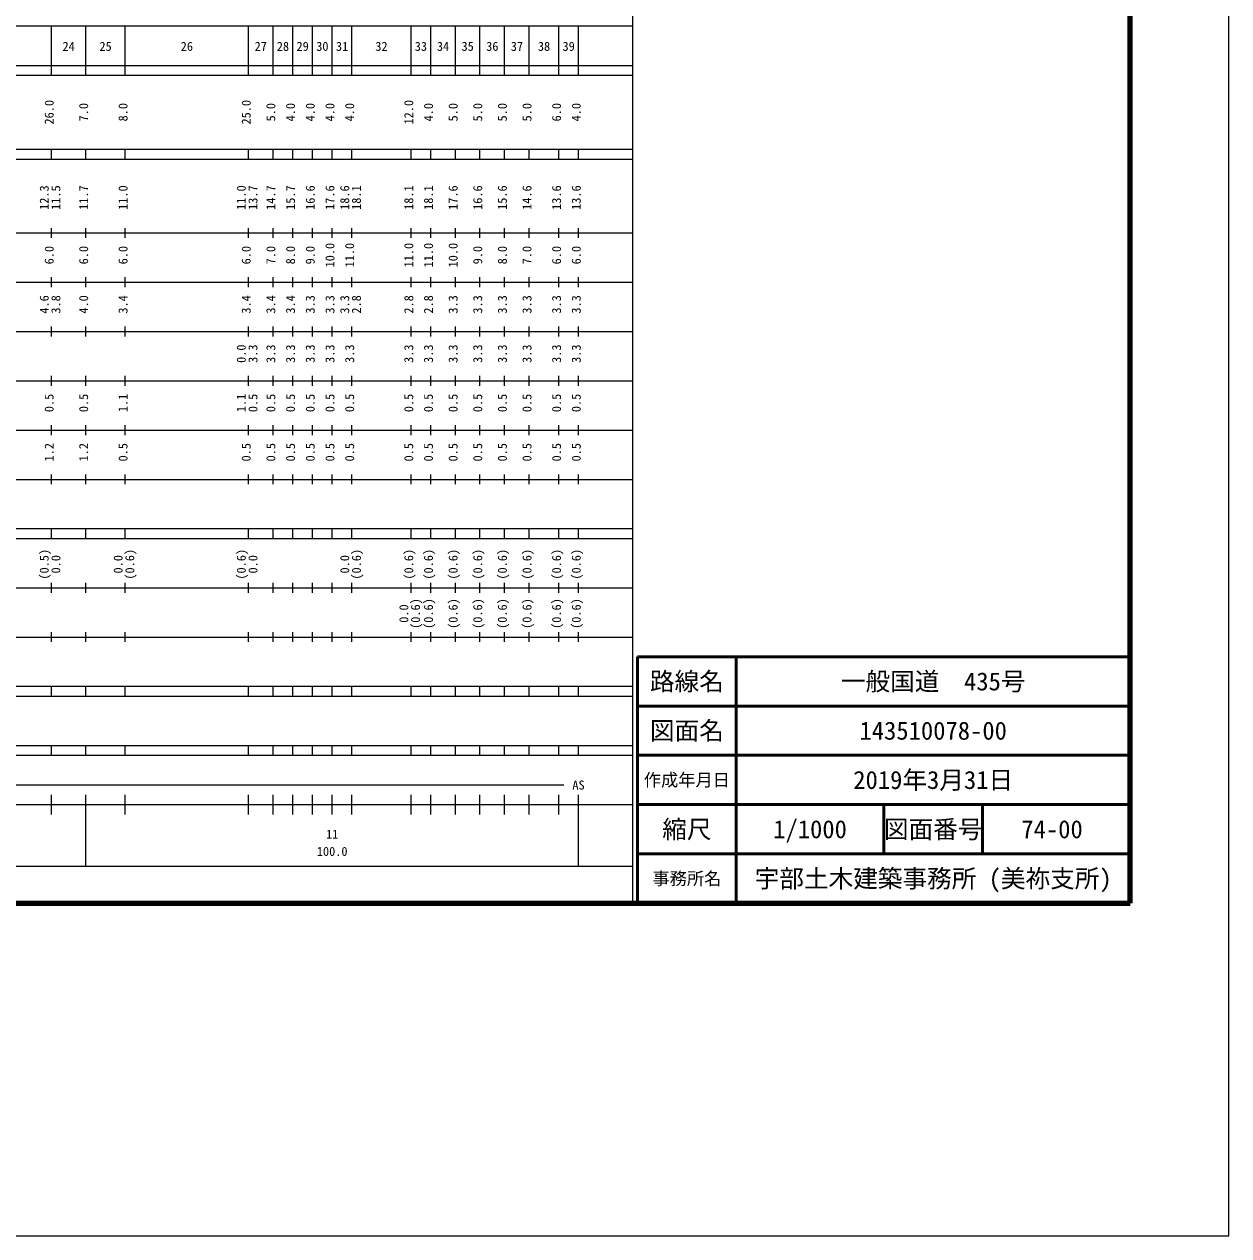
# Model space of a CAD drawing. Units: millimetres on the paper, enlarged 1000 times. Extents: x 0 to 700000, y -47500 to 447500.
# Drawn here: x 455482 to 700000, y -47500 to 198357 of the extents above; entities that cross this region are included whole.
import ezdxf
from ezdxf.enums import TextEntityAlignment as Align

# ---------------------------------------------------------------- set-up
doc = ezdxf.new("R2010")
doc.units = ezdxf.units.MM
doc.header["$LTSCALE"] = 1000
doc.layers.add('作業レイヤ1', color=7, linetype='Continuous', lineweight=13)
doc.layers.add('作業ﾚｲﾔ1', color=7, linetype='Continuous', lineweight=25)
doc.styles.add('ＭＳ ゴシック', font='')
doc.styles.get('ＭＳ ゴシック').set_extended_font_data('MS Gothic')

msp = doc.modelspace()

# ---------------------------------------------------------------- linework, layer by layer
at = {"layer": '作業レイヤ1'}
msp.add_lwpolyline([(0, -47500), (700000, -47500), (700000, 447500), (0, 447500)], close=True, dxfattribs=at)
at = {"layer": '作業ﾚｲﾔ1', "lineweight": 140}
for p, q in [((680000, 20000), (680000, 380000)), ((40000, 20000), (680000, 20000))]:
    msp.add_line(p, q, dxfattribs=at)
at = {"layer": '作業ﾚｲﾔ1'}
for p, q in [((579000, 20000), (579000, 370000)), ((68000, 198000), (579000, 198000)), ((461000, 188000), (461000, 198000)), ((468000, 188000), (468000, 198000)), ((476000, 188000), (476000, 198000)), ((501000, 188000), (501000, 198000)), ((506000, 188000), (506000, 198000)), ((510000, 188000), (510000, 198000)), ((514000, 188000), (514000, 198000)), ((518000, 188000), (518000, 198000)), ((522000, 188000), (522000, 198000)), ((534000, 188000), (534000, 198000)), ((538000, 188000), (538000, 198000)), ((543000, 188000), (543000, 198000)), ((548000, 188000), (548000, 198000)), ((553000, 188000), (553000, 198000)), ((558000, 188000), (558000, 198000)), ((564000, 188000), (564000, 198000)), ((568000, 188000), (568000, 198000)), ((40000, 190000), (579000, 190000)), ((40000, 188000), (579000, 188000)), ((40000, 173000), (579000, 173000)), ((461000, 171000), (461000, 173000)), ((468000, 171000), (468000, 173000)), ((476000, 171000), (476000, 173000)), ((501000, 171000), (501000, 173000)), ((506000, 171000), (506000, 173000)), ((510000, 171000), (510000, 173000)), ((514000, 171000), (514000, 173000)), ((518000, 171000), (518000, 173000)), ((522000, 171000), (522000, 173000)), ((534000, 171000), (534000, 173000)), ((538000, 171000), (538000, 173000)), ((543000, 171000), (543000, 173000)), ((548000, 171000), (548000, 173000)), ((553000, 171000), (553000, 173000)), ((558000, 171000), (558000, 173000)), ((564000, 171000), (564000, 173000)), ((568000, 171000), (568000, 173000)), ((40000, 171000), (579000, 171000)), ((40000, 156000), (579000, 156000)), ((461000, 155000), (461000, 157000)), ((468000, 155000), (468000, 157000)), ((476000, 155000), (476000, 157000)), ((501000, 155000), (501000, 157000)), ((506000, 155000), (506000, 157000)), ((510000, 155000), (510000, 157000)), ((514000, 155000), (514000, 157000)), ((518000, 155000), (518000, 157000)), ((522000, 155000), (522000, 157000)), ((534000, 155000), (534000, 157000)), ((538000, 155000), (538000, 157000)), ((543000, 155000), (543000, 157000)), ((548000, 155000), (548000, 157000)), ((553000, 155000), (553000, 157000)), ((558000, 155000), (558000, 157000)), ((564000, 155000), (564000, 157000)), ((568000, 155000), (568000, 157000)), ((46000, 146000), (579000, 146000)), ((461000, 145000), (461000, 147000)), ((468000, 145000), (468000, 147000)), ((476000, 145000), (476000, 147000)), ((501000, 145000), (501000, 147000)), ((506000, 145000), (506000, 147000)), ((510000, 145000), (510000, 147000)), ((514000, 145000), (514000, 147000)), ((518000, 145000), (518000, 147000)), ((522000, 145000), (522000, 147000)), ((534000, 145000), (534000, 147000)), ((538000, 145000), (538000, 147000)), ((543000, 145000), (543000, 147000)), ((548000, 145000), (548000, 147000)), ((553000, 145000), (553000, 147000)), ((558000, 145000), (558000, 147000)), ((564000, 145000), (564000, 147000)), ((568000, 145000), (568000, 147000)), ((52000, 136000), (579000, 136000)), ((461000, 135000), (461000, 137000)), ((468000, 135000), (468000, 137000)), ((476000, 135000), (476000, 137000)), ((501000, 135000), (501000, 137000)), ((506000, 135000), (506000, 137000)), ((510000, 135000), (510000, 137000)), ((514000, 135000), (514000, 137000)), ((518000, 135000), (518000, 137000)), ((522000, 135000), (522000, 137000)), ((534000, 135000), (534000, 137000)), ((538000, 135000), (538000, 137000)), ((543000, 135000), (543000, 137000)), ((548000, 135000), (548000, 137000)), ((553000, 135000), (553000, 137000)), ((558000, 135000), (558000, 137000)), ((564000, 135000), (564000, 137000)), ((568000, 135000), (568000, 137000)), ((46000, 126000), (579000, 126000)), ((461000, 125000), (461000, 127000)), ((468000, 125000), (468000, 127000)), ((476000, 125000), (476000, 127000)), ((501000, 125000), (501000, 127000)), ((506000, 125000), (506000, 127000)), ((510000, 125000), (510000, 127000)), ((514000, 125000), (514000, 127000)), ((518000, 125000), (518000, 127000)), ((522000, 125000), (522000, 127000)), ((534000, 125000), (534000, 127000)), ((538000, 125000), (538000, 127000)), ((543000, 125000), (543000, 127000)), ((548000, 125000), (548000, 127000)), ((553000, 125000), (553000, 127000)), ((558000, 125000), (558000, 127000)), ((564000, 125000), (564000, 127000)), ((568000, 125000), (568000, 127000)), ((52000, 116000), (579000, 116000)), ((461000, 115000), (461000, 117000)), ((468000, 115000), (468000, 117000)), ((476000, 115000), (476000, 117000)), ((501000, 115000), (501000, 117000)), ((506000, 115000), (506000, 117000)), ((510000, 115000), (510000, 117000)), ((514000, 115000), (514000, 117000)), ((518000, 115000), (518000, 117000)), ((522000, 115000), (522000, 117000)), ((534000, 115000), (534000, 117000)), ((538000, 115000), (538000, 117000)), ((543000, 115000), (543000, 117000)), ((548000, 115000), (548000, 117000)), ((553000, 115000), (553000, 117000)), ((558000, 115000), (558000, 117000)), ((564000, 115000), (564000, 117000)), ((568000, 115000), (568000, 117000)), ((46000, 106000), (579000, 106000)), ((461000, 105000), (461000, 107000)), ((468000, 105000), (468000, 107000)), ((476000, 105000), (476000, 107000)), ((501000, 105000), (501000, 107000)), ((506000, 105000), (506000, 107000)), ((510000, 105000), (510000, 107000)), ((514000, 105000), (514000, 107000)), ((518000, 105000), (518000, 107000)), ((522000, 105000), (522000, 107000)), ((534000, 105000), (534000, 107000)), ((538000, 105000), (538000, 107000)), ((543000, 105000), (543000, 107000)), ((548000, 105000), (548000, 107000)), ((553000, 105000), (553000, 107000)), ((558000, 105000), (558000, 107000)), ((564000, 105000), (564000, 107000)), ((568000, 105000), (568000, 107000)), ((40000, 96000), (579000, 96000)), ((461000, 94000), (461000, 96000)), ((468000, 94000), (468000, 96000)), ((476000, 94000), (476000, 96000)), ((501000, 94000), (501000, 96000)), ((506000, 94000), (506000, 96000)), ((510000, 94000), (510000, 96000)), ((514000, 94000), (514000, 96000)), ((518000, 94000), (518000, 96000)), ((522000, 94000), (522000, 96000)), ((534000, 94000), (534000, 96000)), ((538000, 94000), (538000, 96000)), ((543000, 94000), (543000, 96000)), ((548000, 94000), (548000, 96000)), ((553000, 94000), (553000, 96000)), ((558000, 94000), (558000, 96000)), ((564000, 94000), (564000, 96000)), ((568000, 94000), (568000, 96000)), ((40000, 94000), (579000, 94000)), ((49000, 84000), (579000, 84000)), ((461000, 83000), (461000, 85000)), ((468000, 83000), (468000, 85000)), ((476000, 83000), (476000, 85000)), ((501000, 83000), (501000, 85000)), ((506000, 83000), (506000, 85000)), ((510000, 83000), (510000, 85000)), ((514000, 83000), (514000, 85000)), ((518000, 83000), (518000, 85000)), ((522000, 83000), (522000, 85000)), ((534000, 83000), (534000, 85000)), ((538000, 83000), (538000, 85000)), ((543000, 83000), (543000, 85000)), ((548000, 83000), (548000, 85000)), ((553000, 83000), (553000, 85000)), ((558000, 83000), (558000, 85000)), ((564000, 83000), (564000, 85000)), ((568000, 83000), (568000, 85000)), ((40000, 74000), (579000, 74000)), ((461000, 73000), (461000, 75000)), ((468000, 73000), (468000, 75000)), ((476000, 73000), (476000, 75000)), ((501000, 73000), (501000, 75000)), ((506000, 73000), (506000, 75000)), ((510000, 73000), (510000, 75000)), ((514000, 73000), (514000, 75000)), ((518000, 73000), (518000, 75000)), ((522000, 73000), (522000, 75000)), ((534000, 73000), (534000, 75000)), ((538000, 73000), (538000, 75000)), ((543000, 73000), (543000, 75000)), ((548000, 73000), (548000, 75000)), ((553000, 73000), (553000, 75000)), ((558000, 73000), (558000, 75000)), ((564000, 73000), (564000, 75000)), ((568000, 73000), (568000, 75000)), ((40000, 64000), (579000, 64000)), ((461000, 62000), (461000, 64000)), ((468000, 62000), (468000, 64000)), ((476000, 62000), (476000, 64000)), ((501000, 62000), (501000, 64000)), ((506000, 62000), (506000, 64000)), ((510000, 62000), (510000, 64000)), ((514000, 62000), (514000, 64000)), ((518000, 62000), (518000, 64000)), ((522000, 62000), (522000, 64000)), ((534000, 62000), (534000, 64000)), ((538000, 62000), (538000, 64000)), ((543000, 62000), (543000, 64000)), ((548000, 62000), (548000, 64000)), ((553000, 62000), (553000, 64000)), ((558000, 62000), (558000, 64000)), ((564000, 62000), (564000, 64000)), ((568000, 62000), (568000, 64000)), ((40000, 62000), (579000, 62000)), ((40000, 52000), (579000, 52000)), ((461000, 50000), (461000, 52000)), ((468000, 50000), (468000, 52000)), ((476000, 50000), (476000, 52000)), ((501000, 50000), (501000, 52000)), ((506000, 50000), (506000, 52000)), ((510000, 50000), (510000, 52000)), ((514000, 50000), (514000, 52000)), ((518000, 50000), (518000, 52000)), ((522000, 50000), (522000, 52000)), ((534000, 50000), (534000, 52000)), ((538000, 50000), (538000, 52000)), ((543000, 50000), (543000, 52000)), ((548000, 50000), (548000, 52000)), ((553000, 50000), (553000, 52000)), ((558000, 50000), (558000, 52000)), ((564000, 50000), (564000, 52000)), ((568000, 50000), (568000, 52000)), ((40000, 50000), (579000, 50000)), ((71000, 44000), (565000, 44000)), ((461000, 38000), (461000, 42000)), ((468000, 27500), (468000, 42000)), ((476000, 38000), (476000, 42000)), ((501000, 38000), (501000, 42000)), ((506000, 38000), (506000, 42000)), ((510000, 38000), (510000, 42000)), ((514000, 38000), (514000, 42000)), ((518000, 38000), (518000, 42000)), ((522000, 38000), (522000, 42000)), ((534000, 38000), (534000, 42000)), ((538000, 38000), (538000, 42000)), ((543000, 38000), (543000, 42000)), ((548000, 38000), (548000, 42000)), ((553000, 38000), (553000, 42000)), ((558000, 38000), (558000, 42000)), ((564000, 38000), (564000, 42000)), ((568000, 27500), (568000, 42000)), ((40000, 40000), (579000, 40000)), ((68000, 27500), (579000, 27500))]:
    msp.add_line(p, q, dxfattribs=at)
at = {"layer": '作業ﾚｲﾔ1', "lineweight": 50}
for p, q in [((680000, 70000), (580000, 70000)), ((580000, 70000), (580000, 20000)), ((600000, 70000), (600000, 20000)), ((680000, 60000), (580000, 60000)), ((680000, 50000), (580000, 50000)), ((680000, 40000), (580000, 40000)), ((630000, 40000), (630000, 30000)), ((650000, 40000), (650000, 30000)), ((680000, 30000), (580000, 30000))]:
    msp.add_line(p, q, dxfattribs=at)

# ---------------------------------------------------------------- texts
at = {"layer": '作業ﾚｲﾔ1', "style": 'ＭＳ ゴシック'}
for s, p in [('24', (464500, 192405)), ('25', (472000, 192405)), ('26', (488500, 192405)), ('27', (503500, 192405)), ('28', (508000, 192405)), ('29', (512000, 192405)), ('30', (516000, 192405)), ('31', (520000, 192405)), ('32', (528000, 192405)), ('33', (536000, 192405)), ('34', (540500, 192405)), ('35', (545500, 192405)), ('36', (550500, 192405)), ('37', (555500, 192405)), ('38', (561000, 192405)), ('39', (566000, 192405)), ('AS', (568000, 42500)), ('11', (518000, 32523)), ('100.0', (518000, 29033))]:
    msp.add_text(s, height=1833, dxfattribs=at).set_placement(p, align=Align.BOTTOM_CENTER)
for s, p in [('26.0', (462000, 180500)), ('7.0', (469000, 180500)), ('8.0', (477000, 180500)), ('25.0', (502000, 180500)), ('5.0', (507000, 180500)), ('4.0', (511000, 180500)), ('4.0', (515000, 180500)), ('4.0', (519000, 180500)), ('4.0', (523000, 180500)), ('12.0', (535000, 180500)), ('4.0', (539000, 180500)), ('5.0', (544000, 180500)), ('5.0', (549000, 180500)), ('5.0', (554000, 180500)), ('5.0', (559000, 180500)), ('6.0', (565000, 180500)), ('4.0', (569000, 180500)), ('12.3', (461000, 163174)), ('11.5', (463370, 163174)), ('11.7', (469000, 163174)), ('11.0', (477000, 163174)), ('11.0', (501000, 163174)), ('13.7', (503370, 163174)), ('14.7', (507000, 163174)), ('15.7', (511000, 163174)), ('16.6', (515000, 163174)), ('17.6', (519000, 163174)), ('18.6', (522000, 163174)), ('18.1', (524370, 163174)), ('18.1', (535000, 163174)), ('18.1', (539000, 163174)), ('17.6', (544000, 163174)), ('16.6', (549000, 163174)), ('15.6', (554000, 163174)), ('14.6', (559000, 163174)), ('13.6', (565000, 163174)), ('13.6', (569000, 163174)), ('6.0', (462000, 151500)), ('6.0', (469000, 151500)), ('6.0', (477000, 151500)), ('6.0', (502000, 151500)), ('7.0', (507000, 151500)), ('8.0', (511000, 151500)), ('9.0', (515000, 151500)), ('10.0', (519000, 151500)), ('11.0', (523000, 151500)), ('11.0', (535000, 151500)), ('11.0', (539000, 151500)), ('10.0', (544000, 151500)), ('9.0', (549000, 151500)), ('8.0', (554000, 151500)), ('7.0', (559000, 151500)), ('6.0', (565000, 151500)), ('6.0', (569000, 151500)), ('4.6', (461000, 141500)), ('3.8', (463370, 141500)), ('4.0', (469000, 141500)), ('3.4', (477000, 141500)), ('3.4', (502000, 141500)), ('3.4', (507000, 141500)), ('3.4', (511000, 141500)), ('3.3', (515000, 141500)), ('3.3', (519000, 141500)), ('3.3', (522000, 141500)), ('2.8', (524370, 141500)), ('2.8', (535000, 141500)), ('2.8', (539000, 141500)), ('3.3', (544000, 141500)), ('3.3', (549000, 141500)), ('3.3', (554000, 141500)), ('3.3', (559000, 141500)), ('3.3', (565000, 141500)), ('3.3', (569000, 141500)), ('0.0', (501000, 131500)), ('3.3', (503370, 131500)), ('3.3', (507000, 131500)), ('3.3', (511000, 131500)), ('3.3', (515000, 131500)), ('3.3', (519000, 131500)), ('3.3', (523000, 131500)), ('3.3', (535000, 131500)), ('3.3', (539000, 131500)), ('3.3', (544000, 131500)), ('3.3', (549000, 131500)), ('3.3', (554000, 131500)), ('3.3', (559000, 131500)), ('3.3', (565000, 131500)), ('3.3', (569000, 131500)), ('0.5', (462000, 121500)), ('0.5', (469000, 121500)), ('1.1', (477000, 121500)), ('1.1', (501000, 121500)), ('0.5', (503370, 121500)), ('0.5', (507000, 121500)), ('0.5', (511000, 121500)), ('0.5', (515000, 121500)), ('0.5', (519000, 121500)), ('0.5', (523000, 121500)), ('0.5', (535000, 121500)), ('0.5', (539000, 121500)), ('0.5', (544000, 121500)), ('0.5', (549000, 121500)), ('0.5', (554000, 121500)), ('0.5', (559000, 121500)), ('0.5', (565000, 121500)), ('0.5', (569000, 121500)), ('1.2', (462000, 111500)), ('1.2', (469000, 111500)), ('0.5', (477000, 111500)), ('0.5', (502000, 111500)), ('0.5', (507000, 111500)), ('0.5', (511000, 111500)), ('0.5', (515000, 111500)), ('0.5', (519000, 111500)), ('0.5', (523000, 111500)), ('0.5', (535000, 111500)), ('0.5', (539000, 111500)), ('0.5', (544000, 111500)), ('0.5', (549000, 111500)), ('0.5', (554000, 111500)), ('0.5', (559000, 111500)), ('0.5', (565000, 111500)), ('0.5', (569000, 111500)), ('(0.5)', (461000, 88764)), ('(0.6)', (478370, 88764)), ('(0.6)', (501000, 88764)), ('(0.6)', (524370, 88764)), ('(0.6)', (535000, 88764)), ('(0.6)', (539000, 88764)), ('(0.6)', (544000, 88764)), ('(0.6)', (549000, 88764)), ('(0.6)', (554000, 88764)), ('(0.6)', (559000, 88764)), ('(0.6)', (565000, 88764)), ('(0.6)', (569000, 88764)), ('0.0', (463370, 88764)), ('0.0', (476000, 88764)), ('0.0', (503370, 88764)), ('0.0', (522000, 88764)), ('(0.6)', (536370, 78764)), ('(0.6)', (539000, 78764)), ('(0.6)', (544000, 78764)), ('(0.6)', (549000, 78764)), ('(0.6)', (554000, 78764)), ('(0.6)', (559000, 78764)), ('(0.6)', (565000, 78764)), ('(0.6)', (569000, 78764)), ('0.0', (534000, 78764))]:
    msp.add_text(s, height=1833, rotation=90, dxfattribs=at).set_placement(p, align=Align.BOTTOM_CENTER)
for s, height, p in [('路線名', 3666, (590000, 65000)), ('路線名', 3666, (590000, 65000)), ('一般国道\u3000435号', 3666, (640000, 65000)), ('図面名', 3666, (590000, 55000)), ('図面名', 3666, (590000, 55000)), ('143510078-00', 3666, (640000, 55000)), ('2019年3月31日', 3666, (640000, 45000)), ('作成年月日', 2566, (590000, 45000)), ('作成年月日', 2566, (590000, 45000)), ('縮尺', 3666, (590000, 35000)), ('縮尺', 3666, (590000, 35000)), ('1/1000', 3666, (615000, 35000)), ('図面番号', 3666, (640000, 35000)), ('図面番号', 3666, (640000, 35000)), ('74-00', 3666, (664125, 35000)), ('宇部土木建築事務所 (美祢支所)', 3666, (640000, 25000)), ('事務所名', 2566, (590000, 25000)), ('事務所名', 2566, (590000, 25000))]:
    msp.add_text(s, height=height, dxfattribs=at).set_placement(p, align=Align.MIDDLE_CENTER)

doc.saveas('drawing.dxf')
